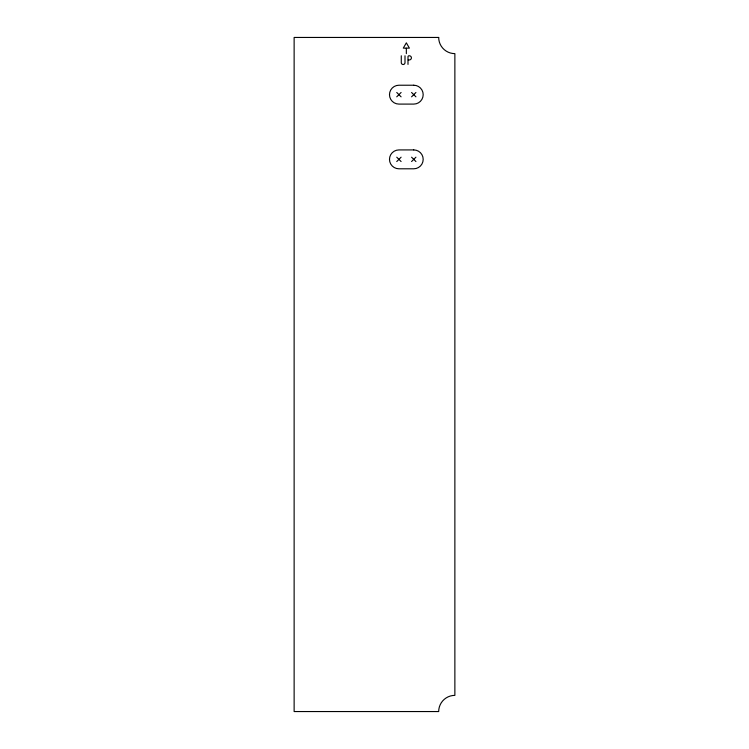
<?xml version="1.0" encoding="UTF-8"?>
<svg xmlns="http://www.w3.org/2000/svg" width="749" height="749" viewBox="0 0 749 749"><rect width="100%" height="100%" fill="white"/><g stroke="black" fill="none" stroke-linecap="round" stroke-linejoin="round"><path stroke-width="1.12" d="M396.745 96.836L401.099 92.483M411.576 96.836L415.929 92.483M396.745 161.541L401.099 157.187M411.576 161.541L415.929 157.187M406.127 48.133L403.29 48.133L406.342 42.843L409.394 48.133L406.342 48.133L406.342 53.628M408.214 59.939L409.329 59.939A2.078 2.078 0 0 0 411.407 57.86A2.078 2.078 0 0 0 409.329 55.782L409.01 55.782A1.011 1.011 0 0 0 407.999 56.793L407.999 64.414M411.576 92.483L415.929 96.836M396.745 92.483L401.099 96.836M411.576 157.187L415.929 161.541M396.745 157.187L401.099 161.541M405.003 55.782L405.003 62.635A1.863 1.863 0 0 1 403.14 64.508A1.863 1.863 0 0 1 401.277 62.635L401.277 55.782M438.689 37.45L294.132 37.45L294.132 711.55L438.689 711.55A16.178 16.178 0 0 1 454.868 695.372L454.868 53.628A16.178 16.178 0 0 1 438.689 37.45M413.757 85.227L398.927 85.227A9.437 9.437 0 0 0 389.489 94.655A9.437 9.437 0 0 0 398.927 104.092L413.757 104.092A9.437 9.437 0 0 0 423.185 94.655A9.437 9.437 0 0 0 413.757 85.227M413.757 149.922L398.927 149.922A9.437 9.437 0 0 0 389.489 159.359A9.437 9.437 0 0 0 398.927 168.797L413.757 168.797A9.437 9.437 0 0 0 423.185 159.359A9.437 9.437 0 0 0 413.757 149.922"/></g></svg>
